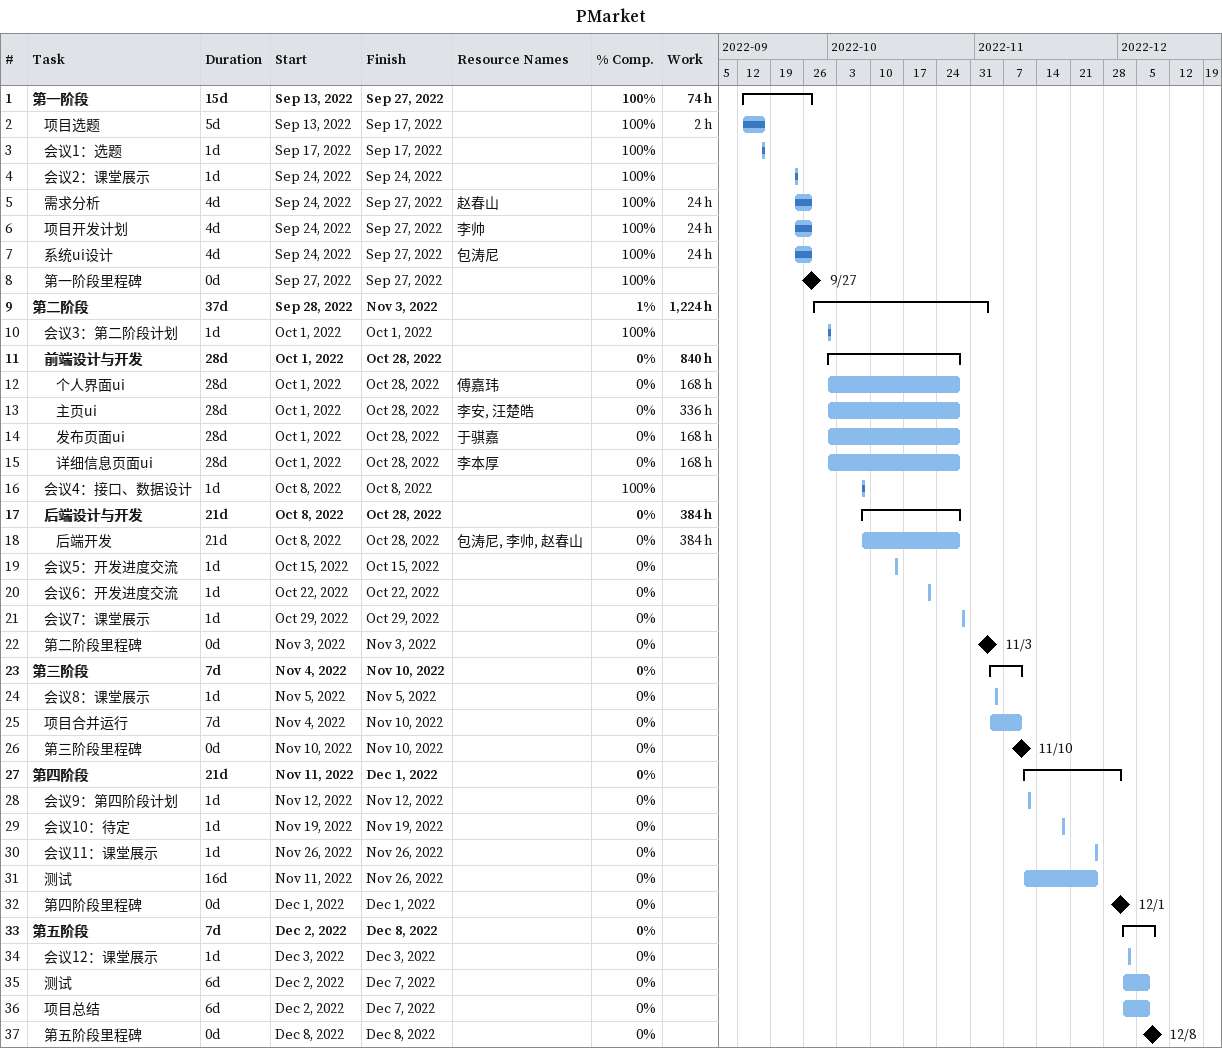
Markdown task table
PMarket

| ID | Level | Task | Duration | Start | Finish | Resources | % complete | Work (h) |
|---|---|---|---|---|---|---|---|---|
| 1 | 1 | **第一阶段** | 15d | 2022-09-13 | 2022-09-27 |  | 100 | 74 |
| 2 | 2 | 项目选题 | 5d | 2022-09-13 | 2022-09-17 |  | 100 | 2 |
| 3 | 2 | 会议1：选题 | 1d | 2022-09-17 | 2022-09-17 |  | 100 |  |
| 4 | 2 | 会议2：课堂展示 | 1d | 2022-09-24 | 2022-09-24 |  | 100 |  |
| 5 | 2 | 需求分析 | 4d | 2022-09-24 | 2022-09-27 | 赵春山 | 100 | 24 |
| 6 | 2 | 项目开发计划 | 4d | 2022-09-24 | 2022-09-27 | 李帅 | 100 | 24 |
| 7 | 2 | 系统ui设计 | 4d | 2022-09-24 | 2022-09-27 | 包涛尼 | 100 | 24 |
| 8 | 2 | 第一阶段里程碑 | 0d | 2022-09-27 | 2022-09-27 |  | 100 |  |
| 9 | 1 | **第二阶段** | 37d | 2022-09-28 | 2022-11-03 |  | 1 | 1224 |
| 10 | 2 | 会议3：第二阶段计划 | 1d | 2022-10-01 | 2022-10-01 |  | 100 |  |
| 11 | 2 | **前端设计与开发** | 28d | 2022-10-01 | 2022-10-28 |  | 0 | 840 |
| 12 | 3 | 个人界面ui | 28d | 2022-10-01 | 2022-10-28 | 傅嘉玮 | 0 | 168 |
| 13 | 3 | 主页ui | 28d | 2022-10-01 | 2022-10-28 | 李安, 汪楚皓 | 0 | 336 |
| 14 | 3 | 发布页面ui | 28d | 2022-10-01 | 2022-10-28 | 于骐嘉 | 0 | 168 |
| 15 | 3 | 详细信息页面ui | 28d | 2022-10-01 | 2022-10-28 | 李本厚 | 0 | 168 |
| 16 | 2 | 会议4：接口、数据设计 | 1d | 2022-10-08 | 2022-10-08 |  | 100 |  |
| 17 | 2 | **后端设计与开发** | 21d | 2022-10-08 | 2022-10-28 |  | 0 | 384 |
| 18 | 3 | 后端开发 | 21d | 2022-10-08 | 2022-10-28 | 包涛尼, 李帅, 赵春山 | 0 | 384 |
| 19 | 2 | 会议5：开发进度交流 | 1d | 2022-10-15 | 2022-10-15 |  | 0 |  |
| 20 | 2 | 会议6：开发进度交流 | 1d | 2022-10-22 | 2022-10-22 |  | 0 |  |
| 21 | 2 | 会议7：课堂展示 | 1d | 2022-10-29 | 2022-10-29 |  | 0 |  |
| 22 | 2 | 第二阶段里程碑 | 0d | 2022-11-03 | 2022-11-03 |  | 0 |  |
| 23 | 1 | **第三阶段** | 7d | 2022-11-04 | 2022-11-10 |  | 0 |  |
| 24 | 2 | 会议8：课堂展示 | 1d | 2022-11-05 | 2022-11-05 |  | 0 |  |
| 25 | 2 | 项目合并运行 | 7d | 2022-11-04 | 2022-11-10 |  | 0 |  |
| 26 | 2 | 第三阶段里程碑 | 0d | 2022-11-10 | 2022-11-10 |  | 0 |  |
| 27 | 1 | **第四阶段** | 21d | 2022-11-11 | 2022-12-01 |  | 0 |  |
| 28 | 2 | 会议9：第四阶段计划 | 1d | 2022-11-12 | 2022-11-12 |  | 0 |  |
| 29 | 2 | 会议10：待定 | 1d | 2022-11-19 | 2022-11-19 |  | 0 |  |
| 30 | 2 | 会议11：课堂展示 | 1d | 2022-11-26 | 2022-11-26 |  | 0 |  |
| 31 | 2 | 测试 | 16d | 2022-11-11 | 2022-11-26 |  | 0 |  |
| 32 | 2 | 第四阶段里程碑 | 0d | 2022-12-01 | 2022-12-01 |  | 0 |  |
| 33 | 1 | **第五阶段** | 7d | 2022-12-02 | 2022-12-08 |  | 0 |  |
| 34 | 2 | 会议12：课堂展示 | 1d | 2022-12-03 | 2022-12-03 |  | 0 |  |
| 35 | 2 | 测试 | 6d | 2022-12-02 | 2022-12-07 |  | 0 |  |
| 36 | 2 | 项目总结 | 6d | 2022-12-02 | 2022-12-07 |  | 0 |  |
| 37 | 2 | 第五阶段里程碑 | 0d | 2022-12-08 | 2022-12-08 |  | 0 |  |
